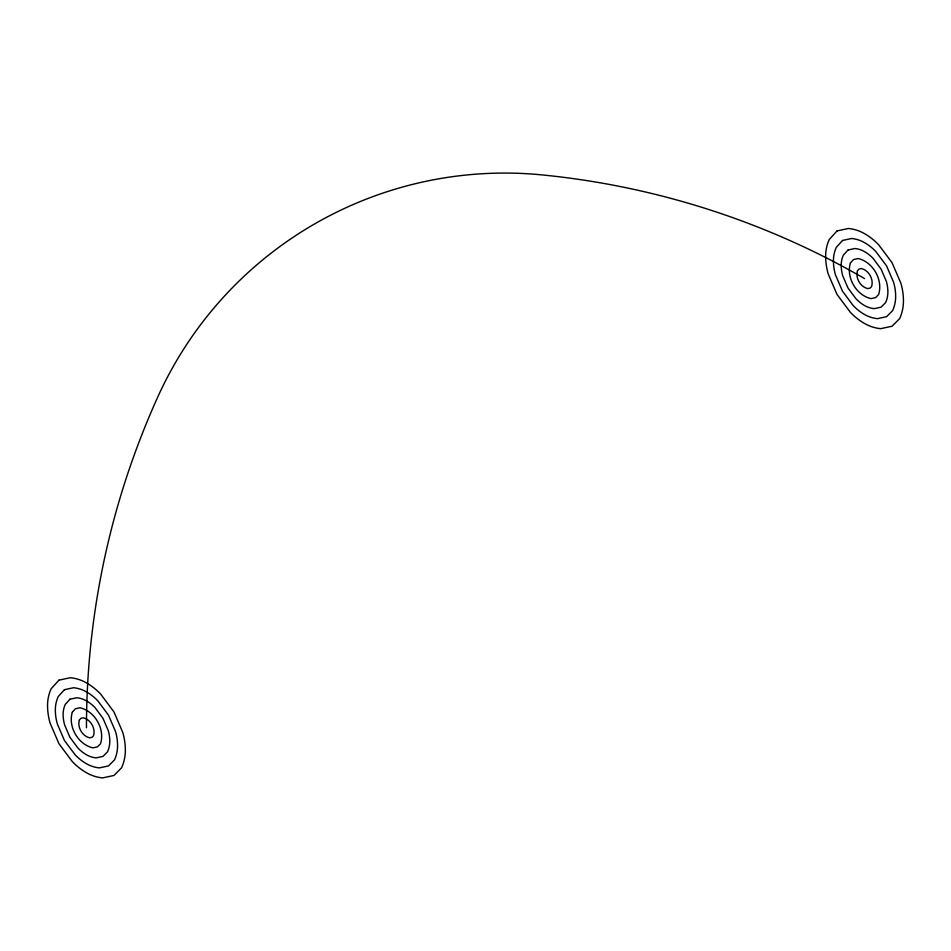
<?xml version="1.0" encoding="UTF-8"?>
<svg xmlns="http://www.w3.org/2000/svg" width="951" height="951" viewBox="0 0 951 951"><rect width="100%" height="100%" fill="white"/><g stroke="black" fill="none" stroke-linecap="round" stroke-linejoin="round"><path stroke-width="1.43" d="M86.458 727.812A802.882 802.882 0 0 1 157.83 396.864A380.733 380.733 0 0 1 542.248 174.925A802.882 802.882 0 0 1 864.542 278.572M72.324 712.204C67.806 726.647 78.137 744.538 92.901 747.855L97.454 746.868L100.497 743.825C105.24 729.274 94.922 711.122 80.003 707.77L75.45 708.745L72.324 712.204M79.385 720.002C77.138 727.23 82.297 736.169 89.679 737.833L91.962 737.334L93.483 735.812C95.849 728.537 90.69 719.467 83.236 717.791L80.954 718.278L79.385 720.002M850.408 262.975C845.903 277.419 856.233 295.297 870.997 298.614L875.55 297.639L878.593 294.584C883.324 280.046 873.018 261.894 858.099 258.529L853.546 259.516L850.408 262.975M857.481 270.773C855.222 278.001 860.382 286.94 867.764 288.593L870.046 288.105L871.568 286.584C873.933 279.309 868.786 270.239 861.321 268.551L859.038 269.05L857.481 270.773M58.95 680.155L51.116 688.797A40.144 40.144 0 0 0 47.55 705.345A62.873 62.873 0 0 0 50.153 723.259L58.95 743.694L72.252 761.525A62.873 62.873 0 0 0 86.458 772.735A40.144 40.144 0 0 0 102.565 777.918L113.965 775.457L121.573 767.837A42.629 42.629 0 0 0 125.354 750.268A62.873 62.873 0 0 0 122.75 732.365L113.965 711.93L100.663 694.099A62.873 62.873 0 0 0 86.458 682.889A40.144 40.144 0 0 0 70.338 677.706L58.95 680.155M64.442 689.689L58.189 696.596A32.12 32.12 0 0 0 55.336 709.838A50.296 50.296 0 0 0 57.417 724.163L64.442 740.52L75.093 754.773A50.296 50.296 0 0 0 86.458 763.748A32.12 32.12 0 0 0 99.344 767.897L108.462 765.924L114.548 759.837A34.105 34.105 0 0 0 117.579 745.774A50.296 50.296 0 0 0 115.499 731.45L108.462 715.104L97.822 700.839A50.296 50.296 0 0 0 86.458 691.864A32.12 32.12 0 0 0 73.56 687.728L64.442 689.689M69.946 699.223L65.25 704.406A24.084 24.084 0 0 0 63.111 714.332A37.719 37.719 0 0 0 64.68 725.078L69.946 737.334L77.934 748.033A37.719 37.719 0 0 0 86.458 754.761A24.084 24.084 0 0 0 96.122 757.876L102.958 756.402L107.522 751.825A25.57 25.57 0 0 0 109.793 741.281A37.719 37.719 0 0 0 108.236 730.534L102.958 718.278L94.981 707.58A37.719 37.719 0 0 0 86.458 700.851A24.084 24.084 0 0 0 76.781 697.749L69.946 699.223M837.035 230.927L829.213 239.569A40.144 40.144 0 0 0 825.646 256.116A62.873 62.873 0 0 0 828.25 274.031L837.035 294.465L850.337 312.285A62.873 62.873 0 0 0 864.542 323.495A40.144 40.144 0 0 0 880.662 328.677L892.05 326.229L899.658 318.609A42.629 42.629 0 0 0 903.45 301.039A62.873 62.873 0 0 0 900.847 283.125L892.05 262.69L878.748 244.871A62.873 62.873 0 0 0 864.542 233.649A40.144 40.144 0 0 0 848.435 228.466L837.035 230.927M842.538 240.46L836.274 247.367A32.12 32.12 0 0 0 833.421 260.61A50.296 50.296 0 0 0 835.501 274.934L842.538 291.279L853.178 305.544A50.296 50.296 0 0 0 864.542 314.519A32.12 32.12 0 0 0 877.44 318.656L886.558 316.695L892.632 310.597A34.105 34.105 0 0 0 895.664 296.546A50.296 50.296 0 0 0 893.583 282.221L886.558 265.876L875.907 251.611A50.296 50.296 0 0 0 864.542 242.636A32.12 32.12 0 0 0 851.656 238.487L842.538 240.46M848.042 249.994L843.347 255.177A24.084 24.084 0 0 0 841.207 265.103A37.719 37.719 0 0 0 842.764 275.849L848.042 288.105L856.019 298.804A37.719 37.719 0 0 0 864.542 305.533A24.084 24.084 0 0 0 874.219 308.635L881.054 307.161L885.619 302.596A25.57 25.57 0 0 0 887.889 292.052A37.719 37.719 0 0 0 886.32 281.306L881.054 269.05L873.066 258.351A37.719 37.719 0 0 0 864.542 251.623A24.084 24.084 0 0 0 854.878 248.508L848.042 249.994"/></g></svg>
